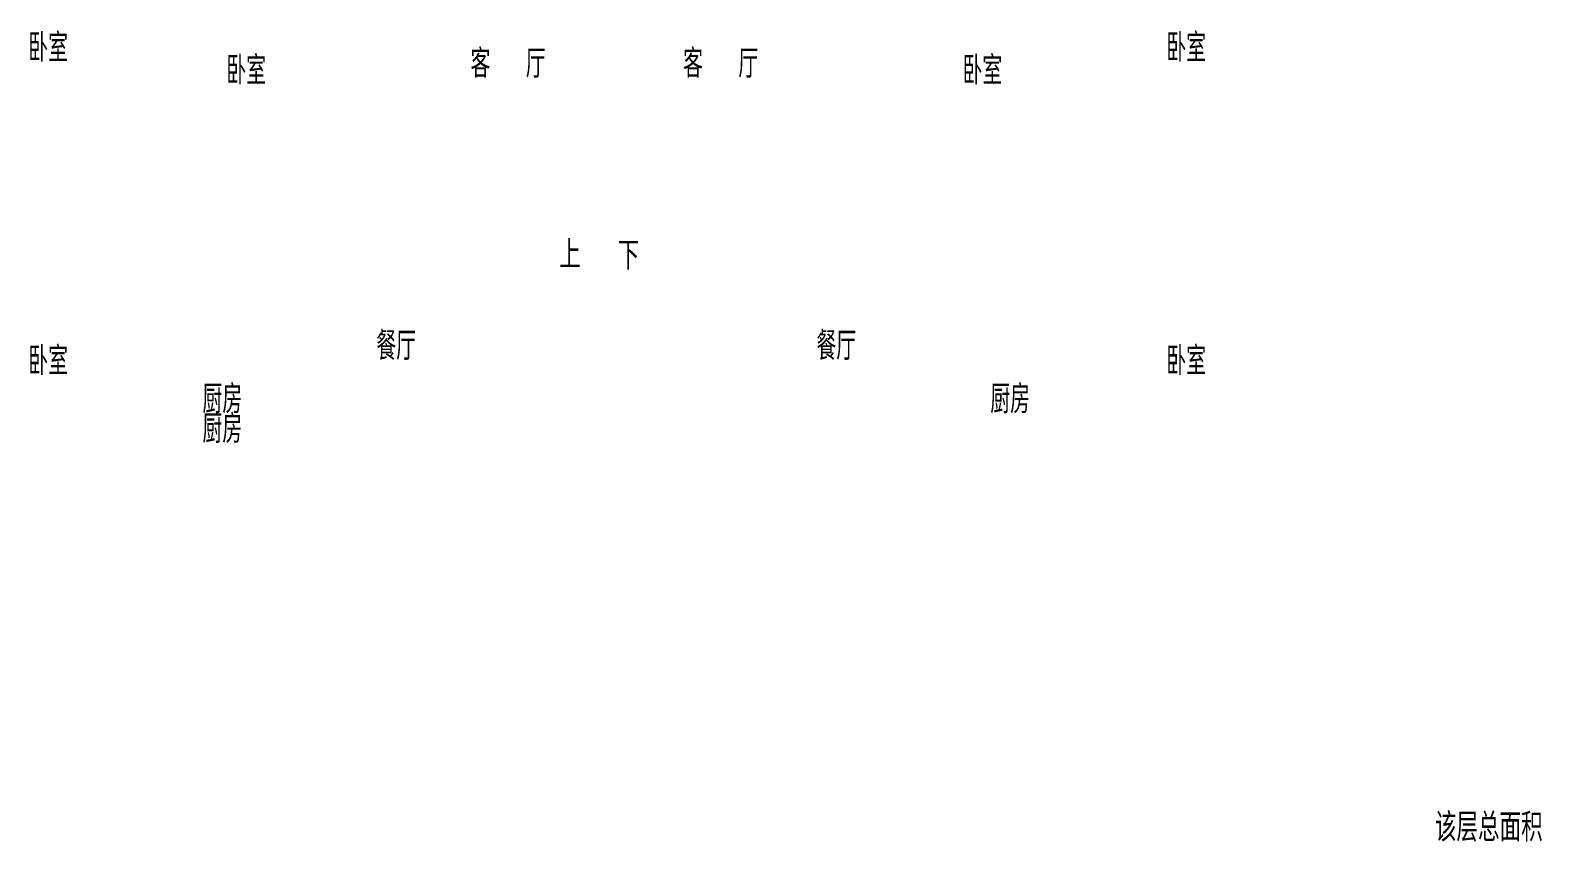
# Model space of a CAD drawing. Header units: millimetres. Extents: x 3491 to 3974, y 1583 to 1976.
# Drawn here: x 3608.66 to 3635.31, y 1716.31 to 1730.61 of the extents above; entities that cross this region are included whole.
import ezdxf

# ---------------------------------------------------------------- set-up
doc = ezdxf.new("R2010")
doc.units = ezdxf.units.MM
doc.layers.add('PUB_TEXT', color=7, linetype='Continuous', lineweight=5)
doc.styles.add('_HZ2', font='txt.shx', dxfattribs={"width": 0.8, "bigfont": 'HZ2.shx'})
doc.styles.add('_HZTXT', font='txt.shx', dxfattribs={"bigfont": 'HZTXT.shx'})

msp = doc.modelspace()

# ---------------------------------------------------------------- texts
at = {"layer": 'PUB_TEXT'}
for s, style, width, p in [('卧室', '_HZTXT', 0.7, (3608.63, 1730.054)), ('卧室', '_HZTXT', 0.7, (3628.692, 1730.054)), ('卧室', '_HZTXT', 0.7, (3612.122, 1729.655)), ('客  厅', '_HZTXT', 0.7, (3616.426, 1729.773)), ('客  厅', '_HZTXT', 0.7, (3620.173, 1729.773)), ('卧室', '_HZTXT', 0.7, (3625.099, 1729.655)), ('上', '_HZ2', 0.8, (3617.989, 1726.408)), ('下', '_HZ2', 0.8, (3619.021, 1726.39)), ('餐厅', '_HZTXT', 0.7, (3614.765, 1724.798)), ('餐厅', '_HZTXT', 0.7, (3622.524, 1724.798)), ('卧室', '_HZTXT', 0.7, (3608.63, 1724.533)), ('卧室', '_HZTXT', 0.7, (3628.692, 1724.533)), ('厨房', '_HZTXT', 0.7, (3611.701, 1723.859)), ('厨房', '_HZTXT', 0.7, (3625.589, 1723.858)), ('厨房', '_HZTXT', 0.7, (3611.701, 1723.335)), ('该层总面积', '_HZ2', 0.8, (3633.425, 1716.311))]:
    msp.add_text(s, height=0.5, dxfattribs=dict(at, style=style, width=width)).set_placement(p)

doc.saveas('drawing.dxf')
